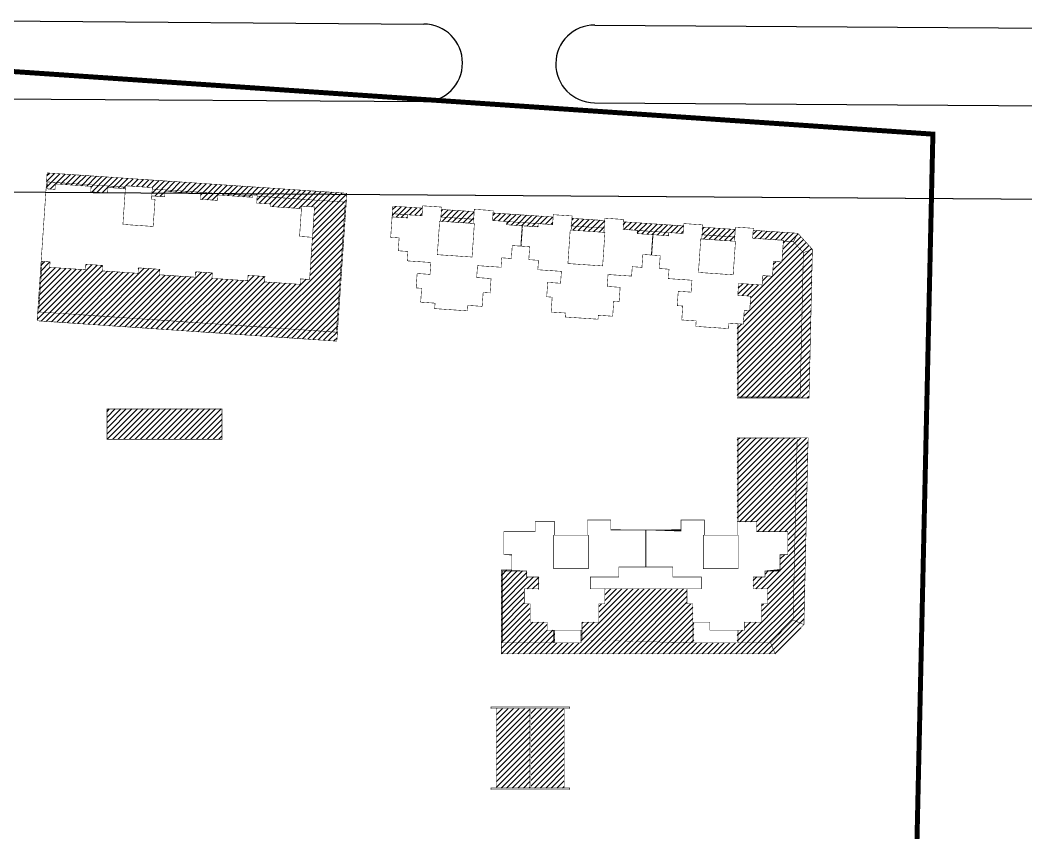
# Model space of a CAD drawing. Extents: x 37173252 to 74842692, y 59158332 to 118813339.
# Drawn here: x 37253249 to 37285605, y 59189187 to 59215321 of the extents above; entities that cross this region are included whole.
import ezdxf

# ---------------------------------------------------------------- set-up
doc = ezdxf.new("R2010")
doc.units = 0
doc.header["$LTSCALE"] = 1000
doc.header["$MEASUREMENT"] = 0
doc.linetypes.add('X-A7-L1-PLAN$0$DOTE', pattern=[2.4200000000000004, 2, -0.2, 0.02, -0.2])
for name, color, linetype in [('@YL', 2, 'Continuous'), ('DL_道路红线_干道网_', 6, 'Continuous'), ('SHAPE', 161, 'Continuous'), ('屋顶轮廓', 36, 'Continuous'), ('消防登高', 6, 'Continuous')]:
    doc.layers.add(name, color=color, linetype=linetype)
pattern_1 = [(45, (88528.27513276786, 0), (-561.2660075668219, 561.266007566822), [])]

# ---------------------------------------------------------------- blocks, each defined once
blk = doc.blocks.new('DG1lkx')
at = {"layer": 'SHAPE', "const_width": 100}
for points in [[(226849.3601236996, -319646.9066300024), (226848.4023670285, -331639.2359318873), (287250.5526183812, -331639.2368909614), (287250.5526183812, -301849.1661879737), (226848.2426790531, -301849.1636690937), (226847.989120692, -305046.9069784286)], [(227048.2426785586, -305046.6607036495), (227048.2426785586, -303649.1636774284), (242748.2373829013, -303649.1838118764)], [(269298.0024578457, -303649.2178606055), (287050.5526225507, -303649.2406273519), (287050.5526186592, -329839.1604516457), (227048.4028919728, -329833.5220710963), (227049.3601228163, -319646.9254239299)], [(248147.9766929741, -303649.1907367686), (268348.0289989922, -303649.2166423126)]]:
    blk.add_lwpolyline(points, dxfattribs=at)
for points in [[(280948.128082961, -305042.4572333503), (280949.4438872929, -319641.8029944261), (279149.4439177675, -319642.4572336581), (279148.2376117681, -320742.5033845634), (271949.5431098082, -320743.1522550439), (271949.4439253057, -319642.6141064574), (268549.4438834678, -319642.9205266193), (268549.4438834678, -320742.5033845634), (261349.5430754639, -320743.615211515), (261348.2376434555, -319643.5695250472), (257949.4442293444, -319647.6028972673), (257950.7435555084, -320742.5033845634), (250748.2376220874, -320742.5033845636), (250748.1386682536, -319644.5248438006), (246449.4435326266, -319642.4572336583), (246449.5426576753, -320742.5033845636), (239249.5429435705, -320745.6072446315), (239249.4437925438, -319645.561147291), (235848.2422235274, -319646.9068616841), (235849.5428866235, -320745.9137140026), (228648.237361802, -320742.5033845636), (228648.1385874669, -319646.5165747812), (226849.3601236987, -319646.5165796985), (226849.3600837874, -305046.9066810778), (228648.3365018065, -305046.516497608), (228648.2373618016, -303946.4702553288), (235848.0284948988, -303942.4110824452), (235848.2373240646, -305045.8676168285), (239248.2373945577, -305045.8676168285), (239248.0288017611, -303945.5151091923), (242748.0285826046, -303942.4110824452), (242747.9765664781, -303365.245775487), (248147.9766929741, -303364.7591195886), (248147.9766929741, -305042.4572333505), (250748.1280837905, -305044.5247854518), (250748.2376220869, -303942.4110824452), (257948.0287478577, -303941.7621131355), (257948.2375389015, -305042.4572333503), (261348.128120325, -305043.5694755798), (261348.2376434555, -303943.5236615902), (268348.0289867191, -303943.5236615902), (268348.0290073347, -303449.1653997083), (269297.9844256717, -303449.1654393231), (269298.1280406029, -305042.4572333503), (272148.1281272466, -305042.5961406727), (272148.1281272466, -305542.3066539429), (278348.1731288339, -305541.7478837406), (278348.1731288339, -305042.4572333503), (280948.128082961, -305042.4572333503)], [(242748.2373829013, -311142.4572332946), (242748.2373829013, -303362.4572279619), (248148.2375319361, -303362.4572279614), (248148.2374746113, -305742.4572342047), (248848.2375478403, -305742.4572340404), (248848.2375478403, -311142.4572332946)], [(278348.2376472272, -311142.4572373659), (280948.2375888316, -311142.4572332944), (280948.2376477862, -305042.4572333503), (278348.2455658677, -305042.4572333503)]]:
    blk.add_lwpolyline(points, close=True, dxfattribs=at)
blk = doc.blocks.new('DP1lkx')
at = {"layer": 'SHAPE', "const_width": 100}
for points in [[(37612666.7623918, 59411417.77050138), (37628466.64604551, 59411417.77050138), (37628466.64604551, 59411717.77050138), (37612666.7623918, 59411717.77050138)], [(37620468.83265792, 59411417.77050139), (37613766.76239181, 59411417.77050139), (37613766.76239181, 59395417.77050139), (37620468.83265792, 59395417.77050139)], [(37620668.83265792, 59395417.77050139), (37627366.64604552, 59395417.77050139), (37627366.64604552, 59411417.77050139), (37620668.83265792, 59411417.77050139)], [(37612666.7623918, 59395417.77050139), (37628466.64604551, 59395417.77050139), (37628466.64604551, 59395117.77050139), (37612666.7623918, 59395117.77050139)]]:
    blk.add_lwpolyline(points, close=True, dxfattribs=at)
blk = doc.blocks.new('gjxy')
at = {"layer": '屋顶轮廓'}
h = blk.add_hatch(dxfattribs=at)
h.set_pattern_fill('ANSI31', color=8, scale=500)
h.set_pattern_definition(pattern_1)
h.paths.add_polyline_path([(37523432.17177398, 58886025.52718807), (37523215.10535417, 58882835.15973179), (37523414.90103252, 58882821.62547017), (37523509.66790214, 58884216.10894457), (37539173.29765727, 58883151.61350411), (37539192.71251653, 58883437.68202328), (37544580.54662789, 58883071.53342264), (37544561.10551086, 58882785.45974641), (37564714.41137739, 58881415.84730406), (37564727.97526339, 58881615.43818728), (37565675.74463736, 58881551.02925472), (37565662.19867045, 58881351.43597235), (37583373.89504322, 58880147.75455711), (37581598.16566078, 58854018.10309439), (37521734.47544452, 58858091.99525142), (37522426.13002633, 58868255.49345572), (37522226.59026083, 58868269.05385893), (37521412.50412052, 58856303.99714641), (37581675.65660699, 58852208.60859577), (37583695.48347518, 58881930.12625405)])
h.paths.add_polyline_path([(37557710.77336381, 58881596.81751508), (37564694.45675574, 58881122.21754625), (37564714.41137739, 58881415.84730406), (37544561.10551086, 58882785.45974641), (37544466.63918522, 58881395.39923666), (37547060.40672747, 58881217.05882423), (37547135.24154527, 58882316.62891131), (37554318.50848075, 58881829.11602981), (37554244.08744252, 58880730.93967771), (37557636.07876817, 58880499.31055735)], flags=17)
h.paths.add_polyline_path([(37535661.28659794, 58883093.26937686), (37539153.44262283, 58882859.05921738), (37539173.29765727, 58883151.61350411), (37523509.66790214, 58884216.10894457), (37523414.90103252, 58882821.62547017), (37525011.33624318, 58882713.48213102), (37525085.8226849, 58883811.00366383), (37532269.32084636, 58883326.89313783), (37532194.71261671, 58882225.96172355), (37535586.88859174, 58881995.43486235)], flags=17)
h.paths.add_polyline_path([(37583373.89504322, 58880147.75455711), (37565662.19867045, 58881351.43597235), (37565567.85952514, 58879961.39421355), (37568411.29176057, 58879768.01987271), (37568377.41038005, 58879269.45929552), (37574563.22569594, 58878849.64122579), (37574597.07860891, 58879347.78290629), (37577191.15984769, 58879171.49328863), (37576777.56748764, 58873085.53064012), (37576202.49822781, 58864605.66182221), (37574406.59606758, 58864727.05271633), (37574330.80719015, 58863629.61978655), (37567148.63436163, 58864117.05841334), (37567223.15411119, 58865215.0707235), (37563830.95738884, 58865445.29186774), (37563756.40345366, 58864348.23937481), (37556572.99570567, 58864835.29790048), (37556646.27859361, 58865932.90066779), (37553255.03302743, 58866159.32162464), (37553182.09290257, 58865066.85263034), (37545996.1614082, 58865555.19705717), (37546070.50784132, 58866650.65563405), (37541781.84507041, 58866944.17868512), (37541707.35861997, 58865846.65724449), (37534523.71712963, 58866331.73502714), (37534598.20355052, 58867429.2564161), (37531204.7375997, 58867658.52212369), (37531131.52038886, 58866561.95612331), (37523947.01776793, 58867053.62164158), (37524021.22933675, 58868147.09305869), (37522426.13002633, 58868255.49345572), (37521734.47544452, 58858091.99525142), (37581598.16566078, 58854018.10309439)], flags=17)
h = blk.add_hatch(dxfattribs=at)
h.set_pattern_fill('ANSI31', color=8, scale=500)
h.set_pattern_definition(pattern_1)
h.paths.add_polyline_path([(37675483.25817253, 58869998.77210072), (37673480.29803924, 58872191.51070424), (37671455.84326551, 58872327.80165301), (37671170.89316317, 58868136.92582975), (37669474.7975968, 58868252.24840496), (37669271.28429716, 58865259.15931112), (37667325.77619752, 58865391.44018879), (37667196.9010269, 58863496.02118467), (37662457.84283262, 58863818.24383559), (37662295.02170937, 58861423.56805418), (37664889.03207841, 58861247.19358115), (37664692.35512409, 58858354.58646702), (37663594.88944826, 58858429.20641991), (37663404.89922173, 58855634.94370347), (37662379.20053955, 58855704.68400424), (37662379.66909657, 58840993.50556834), (37674829.18723574, 58840993.90208942)])
h.paths.add_polyline_path([(37677299.07358705, 58870679.81617337), (37675483.25817253, 58869998.77210072), (37674829.18723574, 58840993.90208942), (37662379.66909657, 58840993.50556834), (37662379.20053955, 58855704.68400424), (37662179.19486684, 58855718.28298414), (37662179.67546675, 58840793.49919838), (37676625.14068955, 58840794.16464954)])
h.paths.add_polyline_path([(37674367.59449401, 58873889.04997985), (37673480.29803924, 58872191.51070424), (37675483.25817253, 58869998.77210072), (37677299.07358705, 58870679.81617337)])
h.paths.add_polyline_path([(37674367.59449401, 58873889.04997985), (37665388.58421447, 58874490.79512704), (37665280.22312484, 58872897.1353479), (37668373.12029559, 58872687.40346026), (37671465.95703422, 58872476.54891931), (37671455.84326551, 58872327.80165301), (37673480.29803924, 58872191.51070424)])
h.paths.add_polyline_path([(37661792.08680266, 58874664.60565186), (37655207.29015496, 58875112.32554568), (37655103.7573514, 58873589.6268876), (37661688.55400009, 58873141.90700909)])
h.paths.add_polyline_path([(37651416.04360182, 58875370.10366626), (37639333.94328059, 58876191.60157461), (37639230.3965841, 58874668.69863846), (37642123.73020902, 58874472.1774983), (37642123.73021309, 58874472.17755826), (37648419.19105729, 58874044.13040038), (37648419.19105763, 58874044.13040535), (37651312.49690503, 58873847.20073012)])
h.paths.add_polyline_path([(37635542.69672744, 58876449.37969519), (37628957.90007974, 58876897.09958902), (37628854.36726876, 58875374.40092718), (37635439.16391537, 58874926.68101785)])
h.paths.add_polyline_path([(37625166.65352567, 58877154.87770966), (37613084.54979188, 58877976.37585004), (37612981.01698381, 58876453.67718661), (37615874.33673076, 58876256.95177906), (37622169.80097187, 58875828.90445548), (37625063.1207187, 58875632.17904618)])
h.paths.add_polyline_path([(37609293.30323783, 58878234.15397069), (37602708.50659012, 58878681.87386452), (37602604.94169801, 58877158.70326719), (37609189.73834567, 58876710.98337337)])
h.paths.add_polyline_path([(37598917.26003724, 58878939.65198898), (37592931.12079554, 58879346.66739275), (37592827.43370483, 58877821.69963618), (37595920.39360468, 58877613.47446627), (37595920.40749279, 58877613.67872415), (37598813.71334019, 58877416.74904893)])
h.paths.add_polyline_path([(37595920.39360468, 58877613.47446627), (37592827.43370483, 58877821.69963618), (37592783.48047156, 58877175.26175194), (37595876.29997144, 58876964.97175698)])
h.paths.add_polyline_path([(37609189.73834567, 58876710.98337337), (37602604.94169801, 58877158.70326719), (37602547.34745832, 58876311.6415777), (37609132.14410938, 58875863.92173439)])
h = blk.add_hatch(dxfattribs=at)
h.set_pattern_fill('ANSI31', color=8, scale=500)
h.set_pattern_definition(pattern_1)
h.paths.add_polyline_path([(37622169.80097187, 58875828.90445548), (37615874.33673076, 58876256.95177906), (37615830.24527393, 58875608.24370988), (37618923.08824276, 58875397.95212351), (37619032.83442906, 58875390.49015395), (37622125.67739806, 58875180.19857002)])
h.paths.add_polyline_path([(37635439.16391537, 58874926.68101785), (37628854.36726876, 58875374.40092718), (37628796.74094027, 58874526.8673535), (37635381.53758447, 58874079.14740917)])
h.paths.add_polyline_path([(37648419.19105729, 58874044.13040038), (37642123.73021309, 58874472.17755826), (37642079.62270105, 58873823.47053022), (37645172.46566489, 58873613.17895073), (37645282.24054384, 58873605.71459723), (37645282.24057317, 58873605.71502847), (37648375.08353627, 58873395.42343818)])
h.paths.add_polyline_path([(37661688.55400009, 58873141.90700909), (37655103.7573514, 58873589.6268876), (37655046.13102315, 58872742.09325889), (37661630.92767422, 58872294.37341558)])
h = blk.add_hatch(dxfattribs=at)
h.set_pattern_fill('ANSI31', color=8, scale=500)
h.set_pattern_definition(pattern_1)
h.paths.add_polyline_path([(37432814.71704172, 58842533.58685324), (37418249.455023, 58843524.5648816), (37416605.98330297, 58819380.4351346), (37431172.32041211, 58818389.56051259)])
h.paths.add_polyline_path([(37416053.46440848, 58843673.94707383), (37414411.0558251, 58819529.74500698), (37416605.98330297, 58819380.4351346), (37418249.4300885, 58843524.19857055)])
h.paths.add_polyline_path([(37462578.72940922, 58841090.38609529), (37445978.70844708, 58841090.38609529), (37445978.70844708, 58832490.38604809), (37462578.72940922, 58832490.38604809)])
h.paths.add_polyline_path([(37558578.38300265, 58838589.22436896), (37535478.16315115, 58838589.22436896), (37535478.16315115, 58832489.22436896), (37558578.38300265, 58832489.22436896)])
h = blk.add_hatch(dxfattribs=at)
h.set_pattern_fill('ANSI31', color=8, scale=500)
h.set_pattern_definition(pattern_1)
h.paths.add_polyline_path([(37623961.38171231, 58795727.009524), (37620561.38172311, 58795727.02201626), (37620561.38162347, 58798927.00952396), (37620561.38162347, 58799427.00952396), (37619361.38171175, 58799427.00952396), (37619361.38171176, 58802427.00952373), (37622261.38171213, 58802427.00952373), (37622261.38171213, 58804827.00952224), (37619861.38172293, 58804827.00952619), (37619861.38172293, 58806027.0095294), (37616861.38172353, 58806027.00949488), (37614961.43231989, 58806027.00949489), (37614961.43248443, 58791574.28509501), (37625261.39709534, 58791574.28509501), (37625261.39709351, 58794127.00952397), (37623961.38171231, 58794127.00952398)], flags=17)
h.paths.add_polyline_path([(37668890.24928817, 58791574.2851263), (37662371.39712287, 58791574.2851263), (37662371.39712305, 58794126.86354338), (37662171.7204364, 58794126.86354338), (37662171.72043823, 58791574.28512148), (37653471.43238266, 58791574.28512148), (37653471.43237829, 58795726.87530019), (37653271.43237846, 58795726.87603502), (37653271.43238144, 58791574.2851151), (37630961.46066479, 58791574.28509939), (37630961.46066481, 58794127.00952391), (37630761.46066477, 58794127.00952391), (37630761.46066479, 58791574.28509925), (37625461.39709351, 58791574.28509516), (37625460.98772349, 58794127.00952397), (37625261.39709351, 58794127.00952397), (37625261.39709534, 58791574.28509501), (37614961.43248443, 58791574.28509501), (37614961.43231989, 58806027.00949489), (37616861.38172353, 58806027.0220177), (37616861.38172349, 58806227.00949488), (37614761.43231647, 58806227.00951766), (37614761.43231647, 58789374.28508599), (37669810.80053625, 58789374.28512698)])
h.paths.add_polyline_path([(37653271.43237846, 58795726.87603502), (37653271.25613006, 58795726.87603567), (37653271.25613006, 58799426.87603539), (37652071.29112991, 58799426.87603534), (37652071.29112991, 58799626.87603534), (37652071.29112991, 58802427.22759194), (37635561.381712, 58802427.1297435), (37635561.381712, 58799627.02201593), (37635561.381712, 58799427.02201593), (37634361.41671184, 58799427.02201598), (37634361.41671184, 58795727.02201626), (37630961.38171139, 58795727.009524), (37630961.38759003, 58794127.00952391), (37630961.46066481, 58794127.00952391), (37630961.46066479, 58791574.28509939), (37653271.43238144, 58791574.2851151)], flags=17)
h.paths.add_polyline_path([(37674237.09062229, 58832589.44812612), (37662378.33007781, 58832589.44812612), (37662378.33010094, 58815926.86354905), (37666071.29111916, 58815926.86354905), (37666071.29111916, 58813926.87604447), (37672371.29111838, 58813926.87604447), (37672371.29111838, 58809326.8635491), (37670771.29111897, 58809326.87604437), (37670771.29111838, 58806026.86351429), (37667771.29111897, 58806026.86354882), (37667771.29111897, 58804826.8635456), (37665371.29112978, 58804826.86354165), (37665371.29112978, 58802426.86354314), (37668271.29113015, 58802426.86354314), (37668271.29113015, 58799426.86354337), (37667071.29121844, 58799426.86354337), (37667071.29121844, 58798926.86354337), (37667071.29111879, 58795726.87603567), (37663671.29112959, 58795726.86354341), (37663671.29112959, 58794126.86354339), (37662371.39712305, 58794126.86354338), (37662371.39712287, 58791574.2851263), (37668890.24928817, 58791574.2851263), (37673415.49059751, 58796165.08304325)])
h.paths.add_polyline_path([(37676440.83011404, 58832789.44782323), (37662178.33007734, 58832789.44780343), (37662178.33010074, 58815926.86354905), (37662378.33010094, 58815926.86354905), (37662378.33007781, 58832589.44812612), (37674237.09062229, 58832589.44812612), (37673415.49059751, 58796165.08304325), (37675595.24063942, 58795242.52369396)])
h.paths.add_polyline_path([(37675595.24063942, 58795242.52369396), (37673415.49059751, 58796165.08304325), (37668890.24928817, 58791574.2851263), (37669810.80053625, 58789374.28512698)])
h = blk.add_hatch(dxfattribs=at)
h.set_pattern_fill('ANSI31', color=8, scale=500)
h.set_pattern_definition(pattern_1)
h.paths.add_polyline_path([(37627379.21758854, 58778401.46060122), (37620681.40420093, 58778401.46060122), (37620681.40420093, 58762401.46060123), (37627379.21758854, 58762401.46060123)])
h.paths.add_polyline_path([(37613779.33393482, 58762401.46060123), (37620481.40420093, 58762401.46060123), (37620481.40420093, 58778401.46060122), (37613779.33393482, 58778401.46060122)])
at = {"layer": '@YL', "color": 1, "linetype": 'X-A7-L1-PLAN$0$DOTE', "ltscale": 2.5, "const_width": 1000}
blk.add_lwpolyline([(37694870.82885394, 58598762.09891214), (37701523.97643694, 58893815.77633371), (37402505.97976336, 58914156.46612253), (37392958.78478655, 58773808.07359018), (37234505.90851244, 58776000.15899362), (37199566.61695513, 58628836.71297922), (37199384.53535876, 58602141.71886911)], close=True, dxfattribs=at)
at = {"layer": 'SHAPE', "const_width": 100}
for points in [[(37601353.37927312, 58858751.47121427), (37601427.99926884, 58859848.93732124), (37598534.69340492, 58860045.86699867), (37598690.70311548, 58862340.3645925), (37598724.62128926, 58862839.21282341), (37597627.1551952, 58862913.83280478), (37597823.88060311, 58865807.152544), (37600417.89140387, 58865630.77803992), (37600580.69863798, 58868025.24954802), (37595841.64044335, 58868347.47219895), (37595970.5295037, 58870243.09547637), (37594025.01872203, 58870375.36823163), (37594201.39378773, 58872969.38729899), (37592505.31191368, 58873084.7089463), (37592783.45700832, 58877175.26334728), (37595876.29997144, 58876964.97175698), (37595920.40749279, 58877613.67872415), (37598813.71334019, 58877416.74904893), (37598949.3860355, 58879412.14197269), (37602740.6325874, 58879154.36385082), (37602547.34745832, 58876311.6415777), (37609132.14410938, 58875863.92173439), (37609325.42923521, 58878706.64395836), (37613116.67579044, 58878448.86583627), (37612981.01698381, 58876453.67718661), (37615874.33673076, 58876256.95177906), (37615830.24527393, 58875608.24370988), (37618923.08824276, 58875397.95212351), (37618644.95922554, 58871307.39663959), (37616948.87523577, 58871422.71842781), (37616772.50073233, 58868828.70762993), (37614826.99263268, 58868960.98850759), (37614698.11746206, 58867065.56950348), (37609959.05926779, 58867387.79215439), (37609796.23814453, 58864993.11637299), (37612689.55788444, 58864796.39096564), (37612492.88093176, 58861903.78385206), (37611096.10588342, 58861998.75473871), (37610906.12953132, 58859204.6962928), (37608012.80980657, 58859401.42169971), (37607938.17593519, 58858303.75131947)], [(37601889.86566385, 58869590.06417668), (37608873.74089053, 58869115.20974422), (37609331.61069796, 58875849.28525583), (37602347.73547129, 58876324.13968829)], [(37634194.35348101, 58856618.74666225), (37634248.63885006, 58857417.14343005), (37637141.95816037, 58857220.41805132), (37637311.5327483, 58859714.41960625), (37637345.45092208, 58860213.26783717), (37638442.91701613, 58860138.64785581), (37638639.64242402, 58863031.96759503), (37636045.6316232, 58863208.34209823), (37636208.43885731, 58865602.81360634), (37640947.49705194, 58865280.59095538), (37641076.38611229, 58867176.21423281), (37643021.89576982, 58867043.92494445), (37643198.27083553, 58869637.94401181), (37644894.35270958, 58869522.62236451), (37645172.46566489, 58873613.17895073), (37642079.62270105, 58873823.47053022), (37642123.73020902, 58874472.1774983), (37639230.3965841, 58874668.69863846), (37639366.06927902, 58876664.09156225), (37635574.82272694, 58876921.86968139), (37635381.53758447, 58874079.14740917), (37628796.74094027, 58874526.8673535), (37628990.02607932, 58877369.58957657), (37625198.77952389, 58877627.36769594), (37625063.1207187, 58875632.17904618), (37622169.80097187, 58875828.90445548), (37622125.67739806, 58875180.19857002), (37619032.83442908, 58875390.49015417), (37618754.70539773, 58871299.93467122), (37620450.78938711, 58871184.61287715), (37620274.41488367, 58868590.60207926), (37622219.9229833, 58868458.32120159), (37622091.04781153, 58866562.90219756), (37626830.1060058, 58866240.67954664), (37626667.28488255, 58863846.00376523), (37624073.27451368, 58864022.37824076), (37623876.5975592, 58861129.77112664), (37624974.06323502, 58861055.15117368), (37624770.52204432, 58858061.58876026), (37627663.84176907, 58857864.86335334), (37627609.55683237, 58857066.46655614)], [(37653852.16710857, 58855181.92260591), (37653926.78240135, 58856279.38903195), (37651033.46308112, 58856476.11441408), (37651189.48668032, 58858770.8162737), (37651223.4048541, 58859269.66450461), (37650125.93876004, 58859344.28448597), (37650322.66416796, 58862237.6042252), (37652916.67496871, 58862061.22972111), (37653079.48220282, 58864455.70122921), (37648340.42400819, 58864777.92388014), (37648469.31306854, 58866673.54715757), (37646523.80228687, 58866805.81991283), (37646700.17735258, 58869399.83898019), (37645004.09547853, 58869515.16062749), (37645282.24057317, 58873605.71502847), (37648375.08353627, 58873395.42343818), (37648419.19105763, 58874044.13040535), (37651312.49690503, 58873847.20073012), (37651448.16960035, 58875842.59365388), (37655239.41615223, 58875584.81553202), (37655046.13102315, 58872742.09325889), (37661630.92767422, 58872294.37341558), (37661824.21280004, 58875137.09563956), (37665415.9243302, 58874892.8845019), (37665280.22312484, 58872897.1353479), (37668373.12029559, 58872687.40346026), (37668373.12029559, 58872687.40346026), (37671465.95703422, 58872476.54891931), (37671170.89316317, 58868136.92582975), (37669474.7975968, 58868252.24840496), (37669271.28429716, 58865259.15931112), (37667325.77619752, 58865391.44018879), (37667196.9010269, 58863496.02118467), (37662457.84283262, 58863818.24383559), (37662295.02170937, 58861423.56805418), (37664889.03207841, 58861247.19358115), (37664692.35512409, 58858354.58646702), (37663594.88944826, 58858429.20641991), (37663404.89922173, 58855634.94370347), (37660511.58373946, 58855831.6688192), (37660436.96375721, 58854734.20271202)], [(37628139.25957245, 58867805.28986002), (37635123.13479913, 58867330.43542756), (37635581.00460656, 58874064.51093917), (37628597.12937988, 58874539.36537163)], [(37654388.65348581, 58866020.51556839), (37661372.52871249, 58865545.66113593), (37661830.39851993, 58872279.73664754), (37654846.52329325, 58872754.59108)], [(37535478.16315115, 58838589.22436896), (37558578.38300265, 58838589.22436896), (37558578.38300265, 58832489.22436896), (37535478.16315115, 58832489.22436896)], [(37623961.38171231, 58794127.00952398), (37623961.38171231, 58795727.009524), (37620561.38172311, 58795727.02201626), (37620561.38162347, 58798927.00952396), (37620561.38162347, 58799427.00952396), (37619361.38171175, 58799427.00952396), (37619361.38171176, 58802427.00952373), (37622261.38171213, 58802427.00952373), (37622261.38171213, 58804827.00952224), (37619861.38172293, 58804827.00952619), (37619861.38172293, 58806027.0095294), (37616861.38172353, 58806027.00949488), (37616861.38172293, 58809327.02202496), (37615261.38172352, 58809327.00952969), (37615261.38172352, 58813927.02202506), (37621561.38172275, 58813927.02202506), (37621561.38172275, 58815927.00952964), (37625460.98772349, 58815927.00952964), (37625461.38172351, 58813227.02200954), (37632061.38172386, 58813227.02201229), (37632061.38172983, 58816277.00952959), (37636761.38172331, 58816277.00952959), (37636761.3817238, 58814277.00952969), (37643761.34640183, 58814277.02200712), (37643761.2225204, 58806826.99373128), (37638386.38172331, 58806826.99373128), (37638386.38172331, 58804827.00952619), (37632661.3817112, 58804827.02201845), (37632661.3817112, 58802427.02201924), (37635561.381712, 58802427.02202079), (37635561.381712, 58799627.02201593), (37635561.381712, 58799427.02201593), (37634361.41671184, 58799427.02201598), (37634361.41671184, 58795727.02201626), (37630961.38171139, 58795727.009524), (37630961.38759003, 58794127.00952391)], [(37663671.29112959, 58794126.86354339), (37663671.29112959, 58795726.86354341), (37667071.29111879, 58795726.87603567), (37667071.29121844, 58798926.86354337), (37667071.29121844, 58799426.86354337), (37668271.29113015, 58799426.86354337), (37668271.29113015, 58802426.86354314), (37665371.29112978, 58802426.86354314), (37665371.29112978, 58804826.86354165), (37667771.29111897, 58804826.8635456), (37667771.29111897, 58806026.86354882), (37670771.29111838, 58806026.86351429), (37670771.29111897, 58809326.87604437), (37672371.29111838, 58809326.8635491), (37672371.29111838, 58813926.87604447), (37666071.29111916, 58813926.87604447), (37666071.29111916, 58815926.86354905), (37662171.68511841, 58815926.86354905), (37662171.29111839, 58813226.87602895), (37655571.29111805, 58813226.8760317), (37655571.29111208, 58816276.863549), (37650871.2911186, 58816276.863549), (37650871.29111811, 58814276.8635491), (37643871.32644008, 58814276.87602653), (37643871.4503215, 58806826.84775069), (37649246.2911186, 58806826.84775069), (37649246.2911186, 58804826.8635456), (37654971.29113071, 58804826.87603787), (37654971.29113071, 58802426.87603865), (37652071.29112991, 58802426.87604021), (37652071.29112991, 58799626.87603534), (37652071.29112991, 58799426.87603534), (37653271.25613006, 58799426.87603539), (37653271.25613006, 58795726.87603567), (37656671.29113052, 58795726.86354341), (37656671.28525187, 58794126.86354332)], [(37632261.38172331, 58806476.87601446), (37625261.3817288, 58806476.87601446), (37625261.3817288, 58813227.00951754), (37632261.38172331, 58813227.00951754)], [(37655371.30417163, 58813226.87603179), (37662371.29111861, 58813226.87603179), (37662371.29111861, 58806476.87601446), (37655371.30417163, 58806476.87601446)]]:
    blk.add_lwpolyline(points, close=True, dxfattribs=at)
for points in [[(37592783.48047156, 58877175.26175194), (37592931.12079554, 58879346.66739275), (37598917.2600368, 58878939.65198901)], [(37595920.37915414, 58877613.47543912), (37592827.43370563, 58877821.69963613)], [(37602708.50659012, 58878681.87386452), (37609293.30323783, 58878234.15397069)], [(37613084.54979189, 58877976.37585004), (37625166.65352568, 58877154.87770966)], [(37602604.94169801, 58877158.70326719), (37609189.73834567, 58876710.98337337)], [(37615874.33673076, 58876256.95177906), (37622169.80097187, 58875828.90445548)], [(37628957.90007974, 58876897.09958902), (37635542.69672744, 58876449.37969519)], [(37639333.94328059, 58876191.60157461), (37651416.04360182, 58875370.10366626)], [(37628854.36726876, 58875374.40092718), (37635439.16391537, 58874926.68101785)], [(37642123.73021309, 58874472.17755826), (37648419.19105729, 58874044.13040038)], [(37655207.29015496, 58875112.32554568), (37661792.08680266, 58874664.60565186)], [(37662179.19486684, 58855718.28298414), (37662179.67546675, 58840793.49919838), (37676625.14068955, 58840794.16464954), (37677299.07358705, 58870679.81617337), (37674367.59449401, 58873889.04997985), (37665388.58421447, 58874490.79512704)], [(37673480.29803924, 58872191.51070424), (37674367.59449401, 58873889.04997985)], [(37655103.7573514, 58873589.6268876), (37661688.55400009, 58873141.90700909)], [(37671455.8432656, 58872327.801653), (37673480.29803924, 58872191.51070424), (37675483.25817253, 58869998.77210072), (37674829.18723574, 58840993.90208942), (37662379.66909657, 58840993.50556834), (37662379.20053955, 58855704.68400424)], [(37677299.07358705, 58870679.81617337), (37675483.25817253, 58869998.77210072)], [(37616861.38172293, 58806227.00949488), (37614761.43231647, 58806227.00951766), (37614761.43231647, 58789374.28508599), (37669810.80053625, 58789374.28512698), (37675595.24063942, 58795242.52369396), (37676440.83011404, 58832789.44782323), (37662178.33007734, 58832789.44780343), (37662178.33010074, 58815926.86354905)], [(37662378.33010094, 58815926.86354905), (37662378.33007781, 58832589.44812612), (37674237.09062229, 58832589.44812612), (37673415.49059751, 58796165.08304325), (37668890.24928817, 58791574.2851263), (37662371.39712287, 58791574.2851263), (37662371.39712305, 58794126.86354341)], [(37625261.39709351, 58794127.00952397), (37625261.39709534, 58791574.28509501), (37614961.43248443, 58791574.28509501), (37614961.43231989, 58806027.00949489), (37616861.38172293, 58806027.0220177)], [(37635545.60164496, 58802427.12964998), (37652055.56634615, 58802427.22749875)], [(37653271.43237846, 58795726.87603502), (37653271.43238144, 58791574.2851151), (37630961.46066479, 58791574.28509939), (37630961.46066481, 58794127.00952391)], [(37662171.7204364, 58794126.86354338), (37662171.72043823, 58791574.28512148), (37653471.43238266, 58791574.28512148), (37653471.43237829, 58795726.87530018)], [(37673415.49059751, 58796165.08304325), (37675595.24063942, 58795242.52369396)], [(37630761.46066477, 58794127.00952391), (37630761.46066479, 58791574.28509925), (37625461.39709351, 58791574.28509516), (37625460.98772349, 58794127.00952397)], [(37668890.24928817, 58791574.2851263), (37669810.80053625, 58789374.28512698)]]:
    blk.add_lwpolyline(points, dxfattribs=at)
at = {"layer": '屋顶轮廓'}
for p, q in [((37618923.08824276, 58875397.95212351), (37619032.83442906, 58875390.49015395)), ((37645172.46566489, 58873613.17895073), (37645282.24054384, 58873605.71459723))]:
    blk.add_line(p, q, dxfattribs=at)
at = {"layer": '屋顶轮廓', "rotation": 356.1122479780149}
blk.add_blockref('DG1lkx', (37317571.93529592, 59202560.84251877), dxfattribs=at)
at = {"layer": '屋顶轮廓'}
blk.add_blockref('DP1lkx', (12.57154301553965, -633016.3099001646), dxfattribs=at)

msp = doc.modelspace()

# ---------------------------------------------------------------- linework, layer by layer
at = {"layer": 'DL_道路红线_干道网_', "color": 8}
for p, q in [((37248740.47843651, 59215320.84171693), (37266231.4873976, 59215193.01257839)), ((37271739.94343486, 59215163.96663926), (37289230.95239595, 59215036.1375007)), ((37248723.42679765, 59212820.89986923), (37266369.01306134, 59212700.54260361)), ((37271722.891796, 59212664.02479154), (37289368.47805969, 59212543.66752595)), ((37185751.64689524, 59210250.34889615), (37352822.51863246, 59209110.78951959)), ((37197269.20888986, 59210171.78973741), (37352830.40867462, 59209110.73569484))]:
    msp.add_line(p, q, dxfattribs=at)
for centre, radius, start, end in [((37266231.4873976, 59213942.98350155), 1250.02907684393, 270, 90), ((37271731.41761544, 59213913.99571545), 1250.000000002461, 89.60920209491442, 269.6092020949144)]:
    msp.add_arc(centre, radius, start, end, dxfattribs=at)

# ---------------------------------------------------------------- block references
at = {"layer": '消防登高', "xscale": 0.16, "yscale": 0.16, "zscale": 0.16}
msp.add_blockref('gjxy', (31250369.46522019, 49788644.25296793), dxfattribs=at)

doc.saveas('drawing.dxf')
